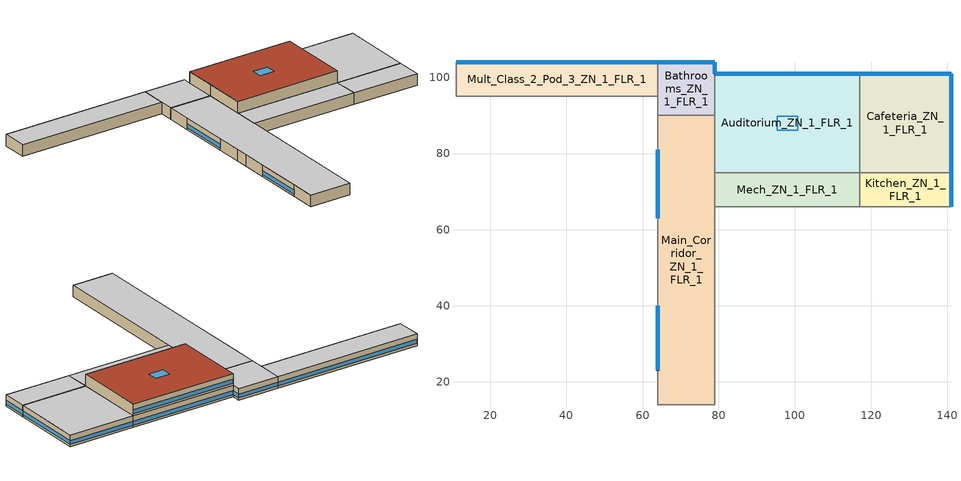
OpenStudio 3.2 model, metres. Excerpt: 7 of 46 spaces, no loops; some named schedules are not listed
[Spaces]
Kitchen_ZN_1_FLR_1
 floor foundation (BTAP-Grnd-Floor-Mass:U-0.757_std): 141,75 141,66 117,66 117,75 z0
 wall outside: 141,66 141,75 z0:4
 wall to Cafeteria_ZN_1_FLR_1: 141,75 117,75 z0:4
 wall to Aux_Gym_ZN_1_FLR_1: 117,66 141,66 z0:4
 wall to Mech_ZN_1_FLR_1: 117,75 117,66 z0:4
 window (BTAP-Ext-FixedWindow:U=0.190 SHGC=0.600): 141,66.03 141,74.97 z0.76:2.1
 ceiling to LIBRARY_MEDIA_CENTER_ZN_1_FLR_2: 141,66 141,75 117,75 117,66 z4
Auditorium_ZN_1_FLR_1
 floor foundation (BTAP-Grnd-Floor-Mass:U-0.757_std): 117,101 117,75 79,75 79,101 z0
 wall outside: 117,101 79,101 z4:8; 117,101 79,101 z0:4
 wall to LIBRARY_MEDIA_CENTER_ZN_1_FLR_2: 117,75 117,101 z4:8
 wall to Main_Corridor_ZN_1_FLR_1: 79,90 79,75 z0:4
 wall to Cafeteria_ZN_1_FLR_1: 117,75 117,101 z0:4
 wall to Bathrooms_ZN_1_FLR_2: 79,101 79,90 z4:8
 wall to Bathrooms_ZN_1_FLR_1: 79,101 79,90 z0:4
 wall to Main_Corridor_ZN_1_FLR_2: 79,90 79,75 z4:8
 wall to Mech_ZN_1_FLR_2: 79,75 117,75 z4:8
 wall to Mech_ZN_1_FLR_1: 79,75 117,75 z0:4
 window (BTAP-Ext-FixedWindow:U=0.190 SHGC=0.600): 116.97,101 79.03,101 z0.76:2.1; 116.97,101 79.03,101 z4.76:6.1
 roof outside: 117,75 117,101 79,101 79,75 z8
 skylight (BTAP-Ext-Skylights:U=0.190 SHGC=0.600): 100.69,86.16 100.69,89.84 95.31,89.84 95.31,86.16 z8
Cafeteria_ZN_1_FLR_1
 floor foundation (BTAP-Grnd-Floor-Mass:U-0.757_std): 141,101 141,75 117,75 117,101 z0
 wall outside: 141,75 141,101 117,101 z0:4
 window (BTAP-Ext-FixedWindow:U=0.190 SHGC=0.600): 141,75.03 141,100.97 / 140.97,101 117.03,101 z0.76:2.1
 ceiling to LIBRARY_MEDIA_CENTER_ZN_1_FLR_2: 141,75 141,101 117,101 117,75 z4
Main_Corridor_ZN_1_FLR_1
 floor foundation (BTAP-Grnd-Floor-Mass:U-0.757_std): 79,90 79,14 64,14 64,90 z0
 wall outside: 64,81 64,63 / 64,40 64,23 z0:4
 wall to Mult_Class_2_Pod_1_ZN_1_FLR_1: 64,23 64,14 z0:4
 wall to Mult_Class_2_Pod_2_ZN_1_FLR_1: 64,63 64,54 z0:4
 wall to Lobby_ZN_1_FLR_1: 64,14 79,14 z0:4
 wall to Mult_Class_1_Pod_3_ZN_1_FLR_1: 64,90 64,81 z0:4
 wall to Mech_ZN_1_FLR_1: 79,66 79,75 z0:4
 wall to Mult_Class_1_Pod_2_ZN_1_FLR_1: 64,49 64,40 z0:4
 wall to Gym_ZN_1_FLR_1: 79,14 79,66 z0:4
 wall to Corridor_Pod_2_ZN_1_FLR_1: 64,54 64,49 z0:4
 wall to Bathrooms_ZN_1_FLR_1: 79,90 64,90 z0:4
 window (BTAP-Ext-FixedWindow:U=0.190 SHGC=0.600): 64,39.97 64,23.03 / 64,80.97 64,63.03 z0.76:2.1
 ceiling to Main_Corridor_ZN_1_FLR_2: 79,14 79,90 64,90 64,14 z4
Bathrooms_ZN_1_FLR_1
 floor foundation (BTAP-Grnd-Floor-Mass:U-0.757_std): 79,104 79,90 64,90 64,104 z0
 wall outside: 79,101 79,104 64,104 z0:4
 wall to Corridor_Pod_3_ZN_1_FLR_1: 64,95 64,90 z0:4
 wall to Mult_Class_2_Pod_3_ZN_1_FLR_1: 64,104 64,95 z0:4
 window (BTAP-Ext-FixedWindow:U=0.190 SHGC=0.600): 79,101.03 79,103.97 z0.76:2.12; 78.97,104 64.03,104 z0.76:2.1
 ceiling to Bathrooms_ZN_1_FLR_2: 79,90 79,104 64,104 64,90 z4
Mult_Class_2_Pod_3_ZN_1_FLR_1
 floor foundation (BTAP-Grnd-Floor-Mass:U-0.757_std): 64,104 64,95 11,95 11,104 z0
 wall outside: 64,104 11,104 z0:4
 wall to Corner_Class_2_Pod_3_ZN_1_FLR_1: 11,104 11,95 z0:4
 wall to Corridor_Pod_3_ZN_1_FLR_1: 11,95 64,95 z0:4
 window (BTAP-Ext-FixedWindow:U=0.190 SHGC=0.600): 63.97,104 11.03,104 z0.76:2.1
 ceiling to Mult_Class_2_Pod_3_ZN_1_FLR_2: 64,95 64,104 11,104 11,95 z4
Mech_ZN_1_FLR_1
 floor foundation (BTAP-Grnd-Floor-Mass:U-0.757_std): 117,75 117,66 79,66 79,75 z0
 wall to Gym_ZN_1_FLR_1: 79,66 117,66 z0:4
 ceiling to Mech_ZN_1_FLR_2: 117,66 117,75 79,75 79,66 z4
[Site]
Calgary Intl AP_AB_CAN: Latitude {deg}=51.114; Longitude {deg}=-114.02; Time Zone {hr}=-7; Elevation {m}=1084.1; Terrain=City
[Building]
SecondarySchool: North Axis {deg}=0; Default Construction Set=BTAP-Mass at hdd = 5000.0; Standards Number of Stories=2; Standards Number of Above Ground Stories=2; Standards Template=NECB2017; Standards Building Type=SecondarySchool
[ClimateZones]
Climate Zone Institution Name 1=ASHRAE; Climate Zone Document Name 1=ANSI/ASHRAE Standard 169; Climate Zone Document Year 1=2006; Climate Zone Institution Name 2=CEC; Climate Zone Document Name 2=California Climate Zone Descriptions; Climate Zone Document Year 2=1995
[Site:WaterMainsTemperature]
Calculation Method=Correlation; Annual Average Outdoor Air Temperature {C}=5; Maximum Difference In Monthly Average Outdoor Air Temperatures {deltaC}=23.3
[Site:GroundTemperature:BuildingSurface]
19.527, 19.502, 19.536, 19.598, 20.002, 21.64, 22.225, 22.375, 21.449, 20.121, 19.802, 19.633
[SizingPeriod:DesignDay] Barometric Pressure {Pa}=88961; Sky Clearness=0; Rain Indicator=0; Snow Indicator=0; Day of Month=21; Daylight Saving Time Indicator=0; Humidity Indicating Type=Wetbulb; Dry-Bulb Temperature Range Modifier Type=DefaultMultipliers
Name | Maximum Dry-Bulb Temperature {C} | Daily Dry-Bulb Temperature Range {deltaC} | Humidity Indicating Conditions at Maximum Dry-Bulb | Wind Speed {m/s} | Wind Direction {deg} | Month | Day Type | Solar Model Indicator | ASHRAE Taub | ASHRAE Taud
Calgary Intl AP Ann Clg .4% Condns DB=>MWB | 28.5 | 12.1 | 16.1 | 4.5 | 160 | 7 | SummerDesignDay | ASHRAETau | 0.339 | 2.421
Calgary Intl AP Ann Htg 99.6% Condns DB | -28.5 | 0 | -28.5 | 2.9 | 200 | 1 | WinterDesignDay | ASHRAEClearSky
[Material:NoMass] Roughness=Smooth; Thermal Absorptance=0.9; Solar Absorptance=0.7
Name | Thermal Resistance {m2-K/W} | Visible Absorptance
Typical Carpet Pad; Typical Carpet Pad 1 | 0.21648 | 0.8
Typical Insulation 1 | 5.91238 | 0.7
Typical Insulation 2 | 4.49096 | 0.7
Typical Insulation 3 | 7.24636 | 0.7
Typical Carpet Pad 2 | 1.25503 | 0.8
Typical Carpet Pad 3; Typical Carpet Pad 4 | 3.45515 | 0.8
Typical Insulation 4 | 0.526298 | 0.7
Typical Insulation 5 | 0.526316 | 0.7
[Material]
Name | Roughness | Thickness {m} | Conductivity {W/m-K} | Density {kg/m3} | Specific Heat {J/kg-K} | Thermal Absorptance | Solar Absorptance | Visible Absorptance
G05 25mm wood | MediumSmooth | 0.0254 | 0.15 | 608 | 1630 | 0.9 | 0.5 | 0.5
100mm Normalweight concrete floor 1 | MediumSmooth | 0.1016 | 2.31 | 2322 | 832
G01 13mm gypsum board 1 | Smooth | 0.0127 | 0.16 | 800 | 1090 | 0.9 | 0.7 | 0.5
4 in. Normalweight Concrete Floor 1 | MediumRough | 0.1016 | 2.31 | 2322 | 832 | 0.9 | 0.7 | 0.7
1IN Stucco 1 | Smooth | 0.0253 | 0.6918 | 1858 | 837 | 0.9 | 0.7 | 0.92
8IN CONCRETE HW RefBldg 1 | Rough | 0.2032 | 1.311 | 2240 | 836.8 | 0.9 | 0.7 | 0.7
1/2IN Gypsum 1 | Smooth | 0.0127 | 0.16 | 784.9 | 830 | 0.9 | 0.4 | 0.4
Metal Roof Surface 1; F08 Metal surface 1 | Smooth | 0.0008 | 45.28 | 7824 | 500 | 0.9 | 0.7 | 0.7
6 in. Normalweight Concrete Floor 1; 6 in. Normalweight Concrete Floor 2; 6 in. Normalweight Concrete Floor 3 | MediumRough | 0.1524 | 2.31 | 2322 | 832 | 0.9 | 0.7 | 0.7
Expanded Polystyrene | MediumSmooth | 0.0363959 | 0.029 | 29 | 1210
[Construction]
BTAP-Int-Partition; BTAP-Int-Door: G05 25mm wood
BTAP-Int-Floor: 100mm Normalweight concrete floor 1, Typical Carpet Pad
BTAP-Int-Wall: G01 13mm gypsum board 1, G01 13mm gypsum board 1
BTAP-Int-Ceiling: Typical Carpet Pad, 100mm Normalweight concrete floor 1
BTAP-Int-Window: SimpleGlazing
BTAP-Ext-Floor-Mass:U-0.162: Typical Insulation 1, 4 in. Normalweight Concrete Floor 1, Typical Carpet Pad 1
BTAP-Ext-Wall-Mass:U-0.21: 1IN Stucco 1, 8IN CONCRETE HW RefBldg 1, Typical Insulation 2, 1/2IN Gypsum 1
BTAP-Ext-Roof-Metal:U-0.138: Metal Roof Surface 1, Typical Insulation 3
BTAP-Grnd-Floor-Mass:U-0.757: 6 in. Normalweight Concrete Floor 1, Typical Carpet Pad 2
BTAP-Grnd-Wall-Mass:U-0.284: 6 in. Normalweight Concrete Floor 2, Typical Carpet Pad 3
BTAP-Grnd-Roof-Mass:U-0.284: 6 in. Normalweight Concrete Floor 3, Typical Carpet Pad 4
BTAP-Ext-FixedWindow:U=0.190 SHGC=0.600; BTAP-Ext-GlassDoors:U=0.190 SHGC=0.600; BTAP-Ext-Skylights:U=0.190 SHGC=0.600; BTAP-Ext-DaylightDomes:U=0.190 SHGC=0.600; BTAP-Ext-DaylightDiffuser:U=0.190 SHGC=0.600: SimpleGlazing:U=0.190 SHGC=0.600
BTAP-Ext-Door:U-1.9: F08 Metal surface 1, Typical Insulation 4
BTAP-Ext-OverHeadDoor:U-1.9: Typical Insulation 5
BTAP-Grnd-Floor-Mass:U-0.757_std: 6 in. Normalweight Concrete Floor 1, Expanded Polystyrene
[DefaultConstructionSet]
BTAP-Mass at hdd = 5000.0: Default Exterior Surface Constructions=BTAP-Mass at hdd = 5000.0; Default Interior Surface Constructions=Default Surface Constructions 2; Default Ground Contact Surface Constructions=BTAP-Mass at hdd = 5000.0 1; Default Exterior SubSurface Constructions=BTAP-Mass at hdd = 5000.0; Default Interior SubSurface Constructions=Default Sub Surface Constructions 2; Interior Partition Construction=BTAP-Int-Partition
[DefaultSurfaceConstructions]
Name | Floor Construction | Wall Construction | Roof Ceiling Construction
Default Surface Constructions 2 | BTAP-Int-Floor | BTAP-Int-Wall | BTAP-Int-Ceiling
BTAP-Mass at hdd = 5000.0 | BTAP-Ext-Floor-Mass:U-0.162 | BTAP-Ext-Wall-Mass:U-0.21 | BTAP-Ext-Roof-Metal:U-0.138
BTAP-Mass at hdd = 5000.0 1 | BTAP-Grnd-Floor-Mass:U-0.757 | BTAP-Grnd-Wall-Mass:U-0.284 | BTAP-Grnd-Roof-Mass:U-0.284
[DefaultSubSurfaceConstructions]
Name | Fixed Window Construction | Operable Window Construction | Door Construction | Glass Door Construction | Overhead Door Construction | Skylight Construction | Tubular Daylight Dome Construction | Tubular Daylight Diffuser Construction
Default Sub Surface Constructions 2 | BTAP-Int-Window | BTAP-Int-Window | BTAP-Int-Door
BTAP-Mass at hdd = 5000.0 | BTAP-Ext-FixedWindow:U=0.190 SHGC=0.600 | BTAP-Ext-FixedWindow:U=0.190 SHGC=0.600 | BTAP-Ext-Door:U-1.9 | BTAP-Ext-GlassDoors:U=0.190 SHGC=0.600 | BTAP-Ext-OverHeadDoor:U-1.9 | BTAP-Ext-Skylights:U=0.190 SHGC=0.600 | BTAP-Ext-DaylightDomes:U=0.190 SHGC=0.600 | BTAP-Ext-DaylightDiffuser:U=0.190 SHGC=0.600
[WindowMaterial:SimpleGlazingSystem] Solar Heat Gain Coefficient=0.6; Visible Transmittance=0.21
Name | U-Factor {W/m2-K}
SimpleGlazing | 2.2
SimpleGlazing:U=0.190 SHGC=0.600 | 1.9
[Space] Building Story=Building Story 1; Part of Total Floor Area=Yes
Name | Space Type | Thermal Zone
Kitchen_ZN_1_FLR_1 | Space Function Food preparation area | ALL_ST=Food preparation area_FL=Building Story 1_SCH=B
Auditorium_ZN_1_FLR_1 | Space Function Audience seating area permanent - auditorium | ALL_ST=Audience seating area permanent - auditorium_FL=Building Story 1_SCH=C
Cafeteria_ZN_1_FLR_1 | Space Function Conference/Meeting/Multi-purpose room | ALL_ST=Conference/Meeting/Multi-purpose room_FL=Building Story 1_SCH=C
Mech_ZN_1_FLR_1 | Space Function Electrical/Mechanical room-sch-D | WILD_ST=Electrical/Mechanical room-sch-D_FL=Building Story 1_SCH=D
Main_Corridor_ZN_1_FLR_1 | Space Function Corridor/Transition area other-sch-D | WILD_ST=Corridor/Transition area other-sch-D_FL=Building Story 1_SCH=D 1
Bathrooms_ZN_1_FLR_1 | Space Function Washroom - other-sch-D | WET_ST=Washroom - other-sch-D_FL=Building Story 1_SCHD
Mult_Class_2_Pod_3_ZN_1_FLR_1 | Space Function Classroom/Lecture hall/Training room other | ALL_ST=Classroom/Lecture hall/Training room other_FL=Building Story 1_SCH=D 3
[BuildingStory]
Building Story 1: Nominal Z Coordinate {m}=0
[SpaceType] Standards Building Type=Space Function
Name | Default Schedule Set | Design Specification Outdoor Air Object | Standards Space Type
Space Function Audience seating area permanent - auditorium | Space Function Audience seating area permanent - auditorium Schedule Set | Space Function Audience seating area permanent - auditorium Ventilation | Audience seating area permanent - auditorium
Space Function Washroom - other-sch-D | Space Function Washroom - other-sch-D Schedule Set | Space Function Washroom - other-sch-D Ventilation | Washroom - other-sch-D
Space Function Conference/Meeting/Multi-purpose room | Space Function Conference/Meeting/Multi-purpose room Schedule Set | Space Function Conference/Meeting/Multi-purpose room Ventilation | Conference/Meeting/Multi-purpose room
Space Function Classroom/Lecture hall/Training room other | Space Function Classroom/Lecture hall/Training room other Schedule Set | Space Function Classroom/Lecture hall/Training room other Ventilation | Classroom/Lecture hall/Training room other
Space Function Corridor/Transition area other-sch-D | Space Function Corridor/Transition area other-sch-D Schedule Set | Space Function Corridor/Transition area other-sch-D Ventilation | Corridor/Transition area other-sch-D
Space Function Food preparation area | Space Function Food preparation area Schedule Set | Space Function Food preparation area Ventilation | Food preparation area
Space Function Electrical/Mechanical room-sch-D | Space Function Electrical/Mechanical room-sch-D Schedule Set | Space Function Electrical/Mechanical room-sch-D Ventilation | Electrical/Mechanical room-sch-D
[People:Definition] Number of People Calculation Method=People/Area; Fraction Radiant=0.3
Name | People per Space Floor Area {person/m2}
Space Function Audience seating area permanent - auditorium People Definition; Space Function Conference/Meeting/Multi-purpose room People Definition | 0.200073
Space Function Classroom/Lecture hall/Training room other People Definition | 0.133382
Space Function Corridor/Transition area other-sch-D People Definition | 0.0100036
Space Function Electrical/Mechanical room-sch-D People Definition | 0.00500182
Space Function Food preparation area People Definition | 0.0500182
Space Function Washroom - other-sch-D People Definition | 0.0333454
[People] Work Efficiency Schedule=Work Efficiency Schedule; Clothing Insulation Schedule=Clothing Schedule; Air Velocity Schedule=Air Velocity Schedule; Multiplier=1
Name | People Definition | Space or SpaceType
Space Function Audience seating area permanent - auditorium People | Space Function Audience seating area permanent - auditorium People Definition | Space Function Audience seating area permanent - auditorium
Space Function Classroom/Lecture hall/Training room other People | Space Function Classroom/Lecture hall/Training room other People Definition | Space Function Classroom/Lecture hall/Training room other
Space Function Conference/Meeting/Multi-purpose room People | Space Function Conference/Meeting/Multi-purpose room People Definition | Space Function Conference/Meeting/Multi-purpose room
Space Function Corridor/Transition area other-sch-D People | Space Function Corridor/Transition area other-sch-D People Definition | Space Function Corridor/Transition area other-sch-D
Space Function Electrical/Mechanical room-sch-D People | Space Function Electrical/Mechanical room-sch-D People Definition | Space Function Electrical/Mechanical room-sch-D
Space Function Food preparation area People | Space Function Food preparation area People Definition | Space Function Food preparation area
Space Function Washroom - other-sch-D People | Space Function Washroom - other-sch-D People Definition | Space Function Washroom - other-sch-D
[Lights:Definition] Design Level Calculation Method=Watts/Area; Fraction Radiant=0.5; Fraction Visible=0.2
Name | Watts per Space Floor Area {W/m2}
Space Function Audience seating area permanent - auditorium Lights Definition | 6.80247
Space Function Classroom/Lecture hall/Training room other Lights Definition | 10.2999
Space Function Conference/Meeting/Multi-purpose room Lights Definition | 11.4999
Space Function Corridor/Transition area other-sch-D Lights Definition | 7.10258
Space Function Electrical/Mechanical room-sch-D Lights Definition | 4.60167
Space Function Food preparation area Lights Definition | 11.3999
Space Function Washroom - other-sch-D Lights Definition | 9.09993
[Lights] Fraction Replaceable=1
Name | Lights Definition | Space or SpaceType
Space Function Audience seating area permanent - auditorium Lights | Space Function Audience seating area permanent - auditorium Lights Definition | Space Function Audience seating area permanent - auditorium
Space Function Classroom/Lecture hall/Training room other Lights | Space Function Classroom/Lecture hall/Training room other Lights Definition | Space Function Classroom/Lecture hall/Training room other
Space Function Conference/Meeting/Multi-purpose room Lights | Space Function Conference/Meeting/Multi-purpose room Lights Definition | Space Function Conference/Meeting/Multi-purpose room
Space Function Corridor/Transition area other-sch-D Lights | Space Function Corridor/Transition area other-sch-D Lights Definition | Space Function Corridor/Transition area other-sch-D
Space Function Electrical/Mechanical room-sch-D Lights | Space Function Electrical/Mechanical room-sch-D Lights Definition | Space Function Electrical/Mechanical room-sch-D
Space Function Food preparation area Lights | Space Function Food preparation area Lights Definition | Space Function Food preparation area
Space Function Washroom - other-sch-D Lights | Space Function Washroom - other-sch-D Lights Definition | Space Function Washroom - other-sch-D
[ElectricEquipment:Definition] Design Level Calculation Method=Watts/Area; Fraction Radiant=0.5
Name | Watts per Space Floor Area {W/m2}
Space Function Audience seating area permanent - auditorium Elec Equip Definition | 2.50091
Space Function Classroom/Lecture hall/Training room other Elec Equip Definition | 5.00182
Space Function Conference/Meeting/Multi-purpose room Elec Equip Definition; Space Function Electrical/Mechanical room-sch-D Elec Equip Definition; Space Function Washroom - other-sch-D Elec Equip Definition | 1.00036
Space Function Food preparation area Elec Equip Definition | 10.0036
[ElectricEquipment]
Name | Electric Equipment Definition | Space or SpaceType
Space Function Audience seating area permanent - auditorium Elec Equip | Space Function Audience seating area permanent - auditorium Elec Equip Definition | Space Function Audience seating area permanent - auditorium
Space Function Classroom/Lecture hall/Training room other Elec Equip | Space Function Classroom/Lecture hall/Training room other Elec Equip Definition | Space Function Classroom/Lecture hall/Training room other
Space Function Conference/Meeting/Multi-purpose room Elec Equip | Space Function Conference/Meeting/Multi-purpose room Elec Equip Definition | Space Function Conference/Meeting/Multi-purpose room
Space Function Electrical/Mechanical room-sch-D Elec Equip | Space Function Electrical/Mechanical room-sch-D Elec Equip Definition | Space Function Electrical/Mechanical room-sch-D
Space Function Food preparation area Elec Equip | Space Function Food preparation area Elec Equip Definition | Space Function Food preparation area
Space Function Washroom - other-sch-D Elec Equip | Space Function Washroom - other-sch-D Elec Equip Definition | Space Function Washroom - other-sch-D
[DesignSpecification:OutdoorAir] Outdoor Air Method=Sum
Name | Outdoor Air Flow per Person {m3/s-person} | Outdoor Air Flow per Floor Area {m3/s-m2}
Space Function Audience seating area permanent - auditorium Ventilation | 0.0571292
Space Function Classroom/Lecture hall/Training room other Ventilation | 0.0285646
Space Function Conference/Meeting/Multi-purpose room Ventilation | 0.0190431
Space Function Corridor/Transition area other-sch-D Ventilation; Space Function Electrical/Mechanical room-sch-D Ventilation |  | 0.000254
Space Function Food preparation area Ventilation | 0.0304689
Space Function Washroom - other-sch-D Ventilation | 0.228517
[DefaultScheduleSet] People Activity Level Schedule=NECB-Activity; Infiltration Schedule=Always On
Name | Number of People Schedule | Lighting Schedule | Electric Equipment Schedule
Space Function Audience seating area permanent - auditorium Schedule Set | NECB-C-Occupancy | NECB-C-Lighting | NECB-C-Electric-Equipment
Space Function Classroom/Lecture hall/Training room other Schedule Set; Space Function Washroom - other-sch-D Schedule Set | NECB-D-Occupancy | NECB-D-Occupancy-NECB-D-Lighting-0.5-0.0-0.67-Light Ruleset | NECB-D-Electric-Equipment
Space Function Conference/Meeting/Multi-purpose room Schedule Set | NECB-C-Occupancy | NECB-C-Occupancy-NECB-C-Lighting-0.5-0.0-0.67-Light Ruleset | NECB-C-Electric-Equipment
Space Function Corridor/Transition area other-sch-D Schedule Set; Space Function Electrical/Mechanical room-sch-D Schedule Set | NECB-D-Occupancy | NECB-D-Lighting | NECB-D-Electric-Equipment
Space Function Food preparation area Schedule Set | NECB-B-Occupancy | NECB-B-Occupancy-NECB-B-Lighting-0.0-0.0-0.67-Light Ruleset | NECB-B-Electric-Equipment
[ThermostatSetpoint:DualSetpoint]
Name | Heating Setpoint Temperature Schedule | Cooling Setpoint Temperature Schedule
Space Function Washroom - other-sch-D Thermostat 5; Space Function Classroom/Lecture hall/Training room other Thermostat 54; Space Function Electrical/Mechanical room-sch-D Thermostat 6; Space Function Corridor/Transition area other-sch-D Thermostat 20 | NECB-D-Thermostat Setpoint-Heating | NECB-D-Thermostat Setpoint-Cooling
Space Function Audience seating area permanent - auditorium Thermostat 3; Space Function Conference/Meeting/Multi-purpose room Thermostat 3 | NECB-C-Thermostat Setpoint-Heating | NECB-C-Thermostat Setpoint-Cooling
Space Function Food preparation area Thermostat 3 | NECB-B-Thermostat Setpoint-Heating | NECB-B-Thermostat Setpoint-Cooling
[SpaceInfiltration:DesignFlowRate] Schedule=Always On Discrete; Design Flow Rate Calculation Method=Flow/ExteriorArea; Flow per Exterior Surface Area {m3/s-m2}=0.00025; Constant Term Coefficient=0; Temperature Term Coefficient=0; Velocity Term Coefficient=0.224; Velocity Squared Term Coefficient=0
Name | Space or SpaceType
Auditorium_ZN_1_FLR_1 Infiltration | Auditorium_ZN_1_FLR_1
Bathrooms_ZN_1_FLR_1 Infiltration | Bathrooms_ZN_1_FLR_1
Cafeteria_ZN_1_FLR_1 Infiltration | Cafeteria_ZN_1_FLR_1
Kitchen_ZN_1_FLR_1 Infiltration | Kitchen_ZN_1_FLR_1
Main_Corridor_ZN_1_FLR_1 Infiltration | Main_Corridor_ZN_1_FLR_1
Mult_Class_2_Pod_3_ZN_1_FLR_1 Infiltration | Mult_Class_2_Pod_3_ZN_1_FLR_1
[ThermalZone] Use Ideal Air Loads=No
Name | Thermostat
WET_ST=Washroom - other-sch-D_FL=Building Story 1_SCHD | Space Function Washroom - other-sch-D Thermostat 5
ALL_ST=Classroom/Lecture hall/Training room other_FL=Building Story 1_SCH=D 3 | Space Function Classroom/Lecture hall/Training room other Thermostat 54
ALL_ST=Audience seating area permanent - auditorium_FL=Building Story 1_SCH=C | Space Function Audience seating area permanent - auditorium Thermostat 3
ALL_ST=Food preparation area_FL=Building Story 1_SCH=B | Space Function Food preparation area Thermostat 3
ALL_ST=Conference/Meeting/Multi-purpose room_FL=Building Story 1_SCH=C | Space Function Conference/Meeting/Multi-purpose room Thermostat 3
WILD_ST=Electrical/Mechanical room-sch-D_FL=Building Story 1_SCH=D | Space Function Electrical/Mechanical room-sch-D Thermostat 6
WILD_ST=Corridor/Transition area other-sch-D_FL=Building Story 1_SCH=D 1 | Space Function Corridor/Transition area other-sch-D Thermostat 20
[Foundation:Kiva] Wall Height Above Grade {m}=0; Wall Depth Below Slab {m}=0
Bldg Kiva Foundation; Corner_Class_2_Pod_2_ZN_1_FLR_1_Floor Kiva Foundation; Corner_Class_2_Pod_3_ZN_1_FLR_1_Floor Kiva Foundation; Corner_Class_1_Pod_2_ZN_1_FLR_1_Floor Kiva Foundation; Corner_Class_1_Pod_3_ZN_1_FLR_1_Floor Kiva Foundation; Mult_Class_1_Pod_2_ZN_1_FLR_1_Floor Kiva Foundation; Mult_Class_1_Pod_3_ZN_1_FLR_1_Floor Kiva Foundation; Mult_Class_2_Pod_2_ZN_1_FLR_1_Floor Kiva Foundation; Mult_Class_2_Pod_3_ZN_1_FLR_1_Floor Kiva Foundation; Corridor_Pod_2_ZN_1_FLR_1_Floor Kiva Foundation; Corridor_Pod_3_ZN_1_FLR_1_Floor Kiva Foundation
[SurfaceProperty:ExposedFoundationPerimeter] Exposed Perimeter Calculation Method=TotalExposedPerimeter
Name | Total Exposed Perimeter {m}
Auditorium_ZN_1_FLR_1_Floor | 38
Mult_Class_2_Pod_3_ZN_1_FLR_1_Floor | 53
Cafeteria_ZN_1_FLR_1_Floor | 50
Kitchen_ZN_1_FLR_1_Floor | 9
Bathrooms_ZN_1_FLR_1_Floor | 18
Main_Corridor_ZN_1_FLR_1_Floor | 35
Mech_ZN_1_FLR_1_Floor | 0
[Foundation:Kiva:Settings]

[SetpointManager:OutdoorAirPretreat] Minimum Setpoint Temperature {C}=-99; Maximum Setpoint Temperature {C}=99; Minimum Setpoint Humidity Ratio {kgWater/kgDryAir}=1e-05; Maximum Setpoint Humidity Ratio {kgWater/kgDryAir}=1
Setpoint Manager Outdoor Air Pretreat 18; Setpoint Manager Outdoor Air Pretreat 19; Setpoint Manager Outdoor Air Pretreat 20
